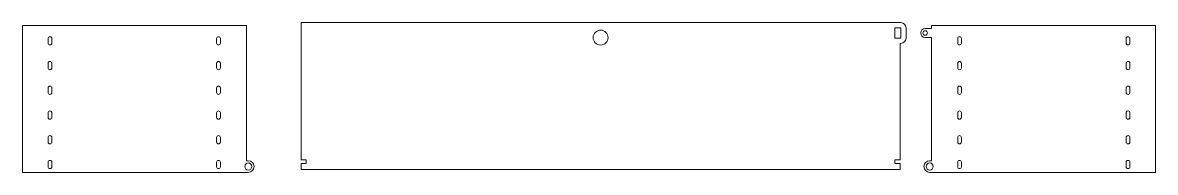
# Model space of a CAD drawing. Header units: millimetres. Extents: x 1 to 1514, y -200 to 0.
import ezdxf

# ---------------------------------------------------------------- set-up
doc = ezdxf.new("R2010")
doc.units = ezdxf.units.MM
doc.header["$MEASUREMENT"] = 0
doc.layers.add('Layer 1', color=7, linetype='Continuous', lineweight=0)

# ---------------------------------------------------------------- blocks, each defined once
blk = doc.blocks.new('Block_0')
at = {"layer": 'Layer 1', "color": 250, "lineweight": 18, "true_color": 0x231f20}
blk.add_circle((1206.2, -14), 3, dxfattribs=at)
blk.add_open_spline([(1212.2, -184.5), (1208, -184.5), (1204.5, -188), (1204.5, -192.3), (1204.5, -196.5), (1208, -200), (1212.2, -200), (1212.2, -200), (1513.6, -200), (1513.6, -200), (1513.6, -200), (1513.6, -4), (1513.6, -4), (1513.6, -4), (1214.6, -4), (1214.6, -4), (1214.6, -4), (1214.6, -8), (1214.6, -8), (1214.6, -8), (1206.2, -8), (1206.2, -8), (1202.9, -8), (1200.2, -10.7), (1200.2, -14), (1200.2, -17.3), (1202.9, -20), (1206.2, -20), (1206.2, -20), (1214.6, -20), (1214.6, -20), (1214.6, -20), (1214.6, -184.5), (1214.6, -184.5), (1214.6, -184.5), (1212.2, -184.5), (1212.2, -184.5)], degree=3, knots=[0, 0, 0, 0, 1, 1, 1, 2, 2, 2, 3, 3, 3, 4, 4, 4, 5, 5, 5, 6, 6, 6, 7, 7, 7, 8, 8, 8, 9, 9, 9, 10, 10, 10, 11, 11, 11, 12, 12, 12, 12], dxfattribs=at)
blk = doc.blocks.new('Block_2')
at = {"layer": 'Layer 1', "color": 250, "lineweight": 18, "true_color": 0x231f20}
for points in [[(35, -21.5), (35, -20.1), (36.1, -19), (37.5, -19), (38.9, -19), (40, -20.1), (40, -21.5), (40, -21.5), (40, -27.5), (40, -27.5), (40, -28.9), (38.9, -30), (37.5, -30), (36.1, -30), (35, -28.9), (35, -27.5), (35, -27.5), (35, -21.5), (35, -21.5)], [(260, -21.5), (260, -20.1), (261.1, -19), (262.5, -19), (263.9, -19), (265, -20.1), (265, -21.5), (265, -21.5), (265, -27.5), (265, -27.5), (265, -28.9), (263.9, -30), (262.5, -30), (261.1, -30), (260, -28.9), (260, -27.5), (260, -27.5), (260, -21.5), (260, -21.5)]]:
    blk.add_open_spline(points, degree=3, knots=[0, 0, 0, 0, 1, 1, 1, 2, 2, 2, 3, 3, 3, 4, 4, 4, 5, 5, 5, 6, 6, 6, 6], dxfattribs=at)
blk = doc.blocks.new('Block_3')
at = {"layer": 'Layer 1', "color": 250, "lineweight": 18, "true_color": 0x231f20}
for points in [[(35, -54.5), (35, -53.1), (36.1, -52), (37.5, -52), (38.9, -52), (40, -53.1), (40, -54.5), (40, -54.5), (40, -60.5), (40, -60.5), (40, -61.9), (38.9, -63), (37.5, -63), (36.1, -63), (35, -61.9), (35, -60.5), (35, -60.5), (35, -54.5), (35, -54.5)], [(260, -54.5), (260, -53.1), (261.1, -52), (262.5, -52), (263.9, -52), (265, -53.1), (265, -54.5), (265, -54.5), (265, -60.5), (265, -60.5), (265, -61.9), (263.9, -63), (262.5, -63), (261.1, -63), (260, -61.9), (260, -60.5), (260, -60.5), (260, -54.5), (260, -54.5)]]:
    blk.add_open_spline(points, degree=3, knots=[0, 0, 0, 0, 1, 1, 1, 2, 2, 2, 3, 3, 3, 4, 4, 4, 5, 5, 5, 6, 6, 6, 6], dxfattribs=at)
blk = doc.blocks.new('Block_4')
at = {"layer": 'Layer 1', "color": 250, "lineweight": 18, "true_color": 0x231f20}
for points in [[(35, -87.5), (35, -86.1), (36.1, -85), (37.5, -85), (38.9, -85), (40, -86.1), (40, -87.5), (40, -87.5), (40, -93.5), (40, -93.5), (40, -94.9), (38.9, -96), (37.5, -96), (36.1, -96), (35, -94.9), (35, -93.5), (35, -93.5), (35, -87.5), (35, -87.5)], [(260, -87.5), (260, -86.1), (261.1, -85), (262.5, -85), (263.9, -85), (265, -86.1), (265, -87.5), (265, -87.5), (265, -93.5), (265, -93.5), (265, -94.9), (263.9, -96), (262.5, -96), (261.1, -96), (260, -94.9), (260, -93.5), (260, -93.5), (260, -87.5), (260, -87.5)]]:
    blk.add_open_spline(points, degree=3, knots=[0, 0, 0, 0, 1, 1, 1, 2, 2, 2, 3, 3, 3, 4, 4, 4, 5, 5, 5, 6, 6, 6, 6], dxfattribs=at)
blk = doc.blocks.new('Block_5')
at = {"layer": 'Layer 1', "color": 250, "lineweight": 18, "true_color": 0x231f20}
for points in [[(35, -120.5), (35, -119.1), (36.1, -118), (37.5, -118), (38.9, -118), (40, -119.1), (40, -120.5), (40, -120.5), (40, -126.5), (40, -126.5), (40, -127.9), (38.9, -129), (37.5, -129), (36.1, -129), (35, -127.9), (35, -126.5), (35, -126.5), (35, -120.5), (35, -120.5)], [(260, -120.5), (260, -119.1), (261.1, -118), (262.5, -118), (263.9, -118), (265, -119.1), (265, -120.5), (265, -120.5), (265, -126.5), (265, -126.5), (265, -127.9), (263.9, -129), (262.5, -129), (261.1, -129), (260, -127.9), (260, -126.5), (260, -126.5), (260, -120.5), (260, -120.5)]]:
    blk.add_open_spline(points, degree=3, knots=[0, 0, 0, 0, 1, 1, 1, 2, 2, 2, 3, 3, 3, 4, 4, 4, 5, 5, 5, 6, 6, 6, 6], dxfattribs=at)
blk = doc.blocks.new('Block_6')
at = {"layer": 'Layer 1', "color": 250, "lineweight": 18, "true_color": 0x231f20}
for points in [[(35, -153.5), (35, -152.1), (36.1, -151), (37.5, -151), (38.9, -151), (40, -152.1), (40, -153.5), (40, -153.5), (40, -159.5), (40, -159.5), (40, -160.9), (38.9, -162), (37.5, -162), (36.1, -162), (35, -160.9), (35, -159.5), (35, -159.5), (35, -153.5), (35, -153.5)], [(260, -153.5), (260, -152.1), (261.1, -151), (262.5, -151), (263.9, -151), (265, -152.1), (265, -153.5), (265, -153.5), (265, -159.5), (265, -159.5), (265, -160.9), (263.9, -162), (262.5, -162), (261.1, -162), (260, -160.9), (260, -159.5), (260, -159.5), (260, -153.5), (260, -153.5)]]:
    blk.add_open_spline(points, degree=3, knots=[0, 0, 0, 0, 1, 1, 1, 2, 2, 2, 3, 3, 3, 4, 4, 4, 5, 5, 5, 6, 6, 6, 6], dxfattribs=at)
blk = doc.blocks.new('Block_7')
at = {"layer": 'Layer 1', "color": 250, "lineweight": 18, "true_color": 0x231f20}
for points in [[(35, -186.5), (35, -185.1), (36.1, -184), (37.5, -184), (38.9, -184), (40, -185.1), (40, -186.5), (40, -186.5), (40, -192.5), (40, -192.5), (40, -193.9), (38.9, -195), (37.5, -195), (36.1, -195), (35, -193.9), (35, -192.5), (35, -192.5), (35, -186.5), (35, -186.5)], [(260, -186.5), (260, -185.1), (261.1, -184), (262.5, -184), (263.9, -184), (265, -185.1), (265, -186.5), (265, -186.5), (265, -192.5), (265, -192.5), (265, -193.9), (263.9, -195), (262.5, -195), (261.1, -195), (260, -193.9), (260, -192.5), (260, -192.5), (260, -186.5), (260, -186.5)]]:
    blk.add_open_spline(points, degree=3, knots=[0, 0, 0, 0, 1, 1, 1, 2, 2, 2, 3, 3, 3, 4, 4, 4, 5, 5, 5, 6, 6, 6, 6], dxfattribs=at)
blk = doc.blocks.new('Block_1')
at = {"layer": 'Layer 1'}
for name in ['Block_2', 'Block_3', 'Block_4', 'Block_5', 'Block_6', 'Block_7']:
    blk.add_blockref(name, (0, 0), dxfattribs=at)
blk = doc.blocks.new('Block_9')
at = {"layer": 'Layer 1', "color": 250, "lineweight": 18, "true_color": 0x231f20}
for points in [[(1254.6, -21.5), (1254.6, -20.1), (1253.5, -19), (1252.1, -19), (1250.7, -19), (1249.6, -20.1), (1249.6, -21.5), (1249.6, -21.5), (1249.6, -27.5), (1249.6, -27.5), (1249.6, -28.9), (1250.7, -30), (1252.1, -30), (1253.5, -30), (1254.6, -28.9), (1254.6, -27.5), (1254.6, -27.5), (1254.6, -21.5), (1254.6, -21.5)], [(1479.6, -21.5), (1479.6, -20.1), (1478.5, -19), (1477.1, -19), (1475.7, -19), (1474.6, -20.1), (1474.6, -21.5), (1474.6, -21.5), (1474.6, -27.5), (1474.6, -27.5), (1474.6, -28.9), (1475.7, -30), (1477.1, -30), (1478.5, -30), (1479.6, -28.9), (1479.6, -27.5), (1479.6, -27.5), (1479.6, -21.5), (1479.6, -21.5)]]:
    blk.add_open_spline(points, degree=3, knots=[0, 0, 0, 0, 1, 1, 1, 2, 2, 2, 3, 3, 3, 4, 4, 4, 5, 5, 5, 6, 6, 6, 6], dxfattribs=at)
blk = doc.blocks.new('Block_10')
at = {"layer": 'Layer 1', "color": 250, "lineweight": 18, "true_color": 0x231f20}
for points in [[(1254.6, -54.5), (1254.6, -53.1), (1253.5, -52), (1252.1, -52), (1250.7, -52), (1249.6, -53.1), (1249.6, -54.5), (1249.6, -54.5), (1249.6, -60.5), (1249.6, -60.5), (1249.6, -61.9), (1250.7, -63), (1252.1, -63), (1253.5, -63), (1254.6, -61.9), (1254.6, -60.5), (1254.6, -60.5), (1254.6, -54.5), (1254.6, -54.5)], [(1479.6, -54.5), (1479.6, -53.1), (1478.5, -52), (1477.1, -52), (1475.7, -52), (1474.6, -53.1), (1474.6, -54.5), (1474.6, -54.5), (1474.6, -60.5), (1474.6, -60.5), (1474.6, -61.9), (1475.7, -63), (1477.1, -63), (1478.5, -63), (1479.6, -61.9), (1479.6, -60.5), (1479.6, -60.5), (1479.6, -54.5), (1479.6, -54.5)]]:
    blk.add_open_spline(points, degree=3, knots=[0, 0, 0, 0, 1, 1, 1, 2, 2, 2, 3, 3, 3, 4, 4, 4, 5, 5, 5, 6, 6, 6, 6], dxfattribs=at)
blk = doc.blocks.new('Block_11')
at = {"layer": 'Layer 1', "color": 250, "lineweight": 18, "true_color": 0x231f20}
for points in [[(1254.6, -87.5), (1254.6, -86.1), (1253.5, -85), (1252.1, -85), (1250.7, -85), (1249.6, -86.1), (1249.6, -87.5), (1249.6, -87.5), (1249.6, -93.5), (1249.6, -93.5), (1249.6, -94.9), (1250.7, -96), (1252.1, -96), (1253.5, -96), (1254.6, -94.9), (1254.6, -93.5), (1254.6, -93.5), (1254.6, -87.5), (1254.6, -87.5)], [(1479.6, -87.5), (1479.6, -86.1), (1478.5, -85), (1477.1, -85), (1475.7, -85), (1474.6, -86.1), (1474.6, -87.5), (1474.6, -87.5), (1474.6, -93.5), (1474.6, -93.5), (1474.6, -94.9), (1475.7, -96), (1477.1, -96), (1478.5, -96), (1479.6, -94.9), (1479.6, -93.5), (1479.6, -93.5), (1479.6, -87.5), (1479.6, -87.5)]]:
    blk.add_open_spline(points, degree=3, knots=[0, 0, 0, 0, 1, 1, 1, 2, 2, 2, 3, 3, 3, 4, 4, 4, 5, 5, 5, 6, 6, 6, 6], dxfattribs=at)
blk = doc.blocks.new('Block_12')
at = {"layer": 'Layer 1', "color": 250, "lineweight": 18, "true_color": 0x231f20}
for points in [[(1254.6, -120.5), (1254.6, -119.1), (1253.5, -118), (1252.1, -118), (1250.7, -118), (1249.6, -119.1), (1249.6, -120.5), (1249.6, -120.5), (1249.6, -126.5), (1249.6, -126.5), (1249.6, -127.9), (1250.7, -129), (1252.1, -129), (1253.5, -129), (1254.6, -127.9), (1254.6, -126.5), (1254.6, -126.5), (1254.6, -120.5), (1254.6, -120.5)], [(1479.6, -120.5), (1479.6, -119.1), (1478.5, -118), (1477.1, -118), (1475.7, -118), (1474.6, -119.1), (1474.6, -120.5), (1474.6, -120.5), (1474.6, -126.5), (1474.6, -126.5), (1474.6, -127.9), (1475.7, -129), (1477.1, -129), (1478.5, -129), (1479.6, -127.9), (1479.6, -126.5), (1479.6, -126.5), (1479.6, -120.5), (1479.6, -120.5)]]:
    blk.add_open_spline(points, degree=3, knots=[0, 0, 0, 0, 1, 1, 1, 2, 2, 2, 3, 3, 3, 4, 4, 4, 5, 5, 5, 6, 6, 6, 6], dxfattribs=at)
blk = doc.blocks.new('Block_13')
at = {"layer": 'Layer 1', "color": 250, "lineweight": 18, "true_color": 0x231f20}
for points in [[(1254.6, -153.5), (1254.6, -152.1), (1253.5, -151), (1252.1, -151), (1250.7, -151), (1249.6, -152.1), (1249.6, -153.5), (1249.6, -153.5), (1249.6, -159.5), (1249.6, -159.5), (1249.6, -160.9), (1250.7, -162), (1252.1, -162), (1253.5, -162), (1254.6, -160.9), (1254.6, -159.5), (1254.6, -159.5), (1254.6, -153.5), (1254.6, -153.5)], [(1479.6, -153.5), (1479.6, -152.1), (1478.5, -151), (1477.1, -151), (1475.7, -151), (1474.6, -152.1), (1474.6, -153.5), (1474.6, -153.5), (1474.6, -159.5), (1474.6, -159.5), (1474.6, -160.9), (1475.7, -162), (1477.1, -162), (1478.5, -162), (1479.6, -160.9), (1479.6, -159.5), (1479.6, -159.5), (1479.6, -153.5), (1479.6, -153.5)]]:
    blk.add_open_spline(points, degree=3, knots=[0, 0, 0, 0, 1, 1, 1, 2, 2, 2, 3, 3, 3, 4, 4, 4, 5, 5, 5, 6, 6, 6, 6], dxfattribs=at)
blk = doc.blocks.new('Block_14')
at = {"layer": 'Layer 1', "color": 250, "lineweight": 18, "true_color": 0x231f20}
for points in [[(1254.6, -186.5), (1254.6, -185.1), (1253.5, -184), (1252.1, -184), (1250.7, -184), (1249.6, -185.1), (1249.6, -186.5), (1249.6, -186.5), (1249.6, -192.5), (1249.6, -192.5), (1249.6, -193.9), (1250.7, -195), (1252.1, -195), (1253.5, -195), (1254.6, -193.9), (1254.6, -192.5), (1254.6, -192.5), (1254.6, -186.5), (1254.6, -186.5)], [(1479.6, -186.5), (1479.6, -185.1), (1478.5, -184), (1477.1, -184), (1475.7, -184), (1474.6, -185.1), (1474.6, -186.5), (1474.6, -186.5), (1474.6, -192.5), (1474.6, -192.5), (1474.6, -193.9), (1475.7, -195), (1477.1, -195), (1478.5, -195), (1479.6, -193.9), (1479.6, -192.5), (1479.6, -192.5), (1479.6, -186.5), (1479.6, -186.5)]]:
    blk.add_open_spline(points, degree=3, knots=[0, 0, 0, 0, 1, 1, 1, 2, 2, 2, 3, 3, 3, 4, 4, 4, 5, 5, 5, 6, 6, 6, 6], dxfattribs=at)
blk = doc.blocks.new('Block_8')
at = {"layer": 'Layer 1'}
for name in ['Block_9', 'Block_10', 'Block_11', 'Block_12', 'Block_13', 'Block_14']:
    blk.add_blockref(name, (0, 0), dxfattribs=at)

msp = doc.modelspace()

# ---------------------------------------------------------------- linework, layer by layer
at = {"layer": 'Layer 1', "color": 250, "lineweight": 18, "true_color": 0x231f20}
msp.add_lwpolyline([(1165.8, -21), (1165.8, -7), (1173.8, -7), (1173.8, -21)], close=True, dxfattribs=at)
msp.add_circle((772.8, -20.2), 10, dxfattribs=at)
for points, knots in [([(302.3, -200), (302.3, -200), (1, -200), (1, -200), (1, -200), (1, -4), (1, -4), (1, -4), (300, -4), (300, -4), (300, -4), (300, -184.5), (300, -184.5), (300, -184.5), (302.3, -184.5), (302.3, -184.5), (306.6, -184.5), (310.1, -188), (310.1, -192.3), (310.1, -196.5), (306.6, -200), (302.3, -200)], [0, 0, 0, 0, 1, 1, 1, 2, 2, 2, 3, 3, 3, 4, 4, 4, 5, 5, 5, 6, 6, 6, 7, 7, 7, 7]), ([(1172.8, -196.2), (1172.8, -196.2), (1172.8, -188.2), (1172.8, -188.2), (1172.8, -188.2), (1165.8, -188.2), (1165.8, -188.2), (1165.8, -188.2), (1165.8, -183.5), (1165.8, -183.5), (1165.8, -183.5), (1172.8, -183.5), (1172.8, -183.5), (1172.8, -183.5), (1172.8, -27.8), (1172.8, -27.8), (1172.8, -27.8), (1173.9, -27.8), (1173.9, -27.8), (1177.6, -27.8), (1180.6, -24.8), (1180.6, -21.1), (1180.6, -21.1), (1180.6, -6.9), (1180.6, -6.9), (1180.6, -3.2), (1177.6, -0.2), (1173.9, -0.2), (1173.9, -0.2), (372.8, -0.2), (372.8, -0.2), (372.8, -0.2), (372.8, -183.5), (372.8, -183.5), (372.8, -183.5), (379.8, -183.5), (379.8, -183.5), (379.8, -183.5), (379.8, -188.2), (379.8, -188.2), (379.8, -188.2), (372.8, -188.2), (372.8, -188.2), (372.8, -188.2), (372.8, -196.2), (372.8, -196.2), (372.8, -196.2), (772.8, -196.2), (772.8, -196.2), (772.8, -196.2), (1172.8, -196.2), (1172.8, -196.2)], [0, 0, 0, 0, 1, 1, 1, 2, 2, 2, 3, 3, 3, 4, 4, 4, 5, 5, 5, 6, 6, 6, 7, 7, 7, 8, 8, 8, 9, 9, 9, 10, 10, 10, 11, 11, 11, 12, 12, 12, 13, 13, 13, 14, 14, 14, 15, 15, 15, 16, 16, 16, 17, 17, 17, 17]), ([(302.3, -197), (299.7, -197), (297.6, -194.9), (297.6, -192.3), (297.6, -189.6), (299.7, -187.5), (302.3, -187.5), (304.9, -187.5), (307.1, -189.6), (307.1, -192.3), (307.1, -194.9), (304.9, -197), (302.3, -197)], [0, 0, 0, 0, 1, 1, 1, 2, 2, 2, 3, 3, 3, 4, 4, 4, 4]), ([(1212.2, -197), (1214.9, -197), (1217, -194.9), (1217, -192.3), (1217, -189.6), (1214.9, -187.5), (1212.2, -187.5), (1209.6, -187.5), (1207.5, -189.6), (1207.5, -192.3), (1207.5, -194.9), (1209.6, -197), (1212.2, -197)], [0, 0, 0, 0, 1, 1, 1, 2, 2, 2, 3, 3, 3, 4, 4, 4, 4])]:
    msp.add_open_spline(points, degree=3, knots=knots, dxfattribs=at)

# ---------------------------------------------------------------- block references
at = {"layer": 'Layer 1'}
for name in ['Block_0', 'Block_1', 'Block_8']:
    msp.add_blockref(name, (0, 0), dxfattribs=at)

doc.saveas('drawing.dxf')
